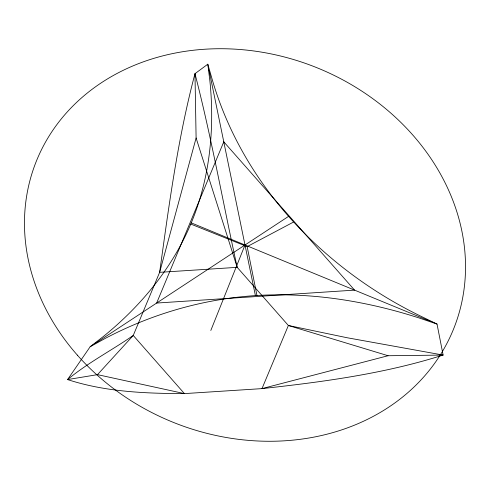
<?xml version="1.0" encoding="UTF-8"?>
<svg xmlns="http://www.w3.org/2000/svg" width="490" height="490" viewBox="0 0 490 490"><rect width="100%" height="100%" fill="white"/><g stroke="black" fill="none" stroke-linecap="round" stroke-linejoin="round"><path stroke-width="0.73" d="M196.104 137.996L237.197 267.344C222.999 202.823 211.515 137.672 194.977 73.678L196.104 137.996L159.636 272.33L133.249 335.46L97.498 374.642L67.571 379.572L90.166 346.73L103.372 336.483C140.906 306.097 172.621 267.687 191.259 222.87C209.904 178.152 214.822 128.668 209.867 80.721L207.809 64.19L194.977 73.678C177.735 138.786 168.909 205.733 159.636 272.33L237.197 267.344L288.371 325.489L388.062 355.728L443.125 355.079L437.025 324.08L420.01 315.811C323.504 268.759 243.065 184.81 212.513 80.55L207.809 64.19L255.406 295.599C310.795 292.046 366.434 301.007 419.109 317.967L437.025 324.08L191.259 222.87M210.81 330.474L245 245M288.328 216.531L90.166 346.73L105.123 338.468C151.569 314.023 202.989 299.004 255.406 295.599M190.757 224.065L247.156 246.617L293.375 222.135M388.062 355.728L261.991 388.619L184.43 393.605C145.181 393.513 105.16 391.865 67.571 379.572C87.912 362.704 111.579 350.473 133.249 335.46L184.43 393.605L97.498 374.642M247.156 246.617L256.962 295.501M223.777 141.818L156.647 303.053L354.582 290.129L223.777 141.818M288.371 325.489L261.991 388.619C323.033 381.937 384.423 373.735 443.125 355.079L346.981 337.714L288.371 325.489M77.347 355.127A224.855 191.308 21.8 0 0 452.901 330.64A224.855 191.308 21.8 0 0 204.753 49.233A224.855 191.308 21.8 0 0 77.347 355.127"/></g></svg>
